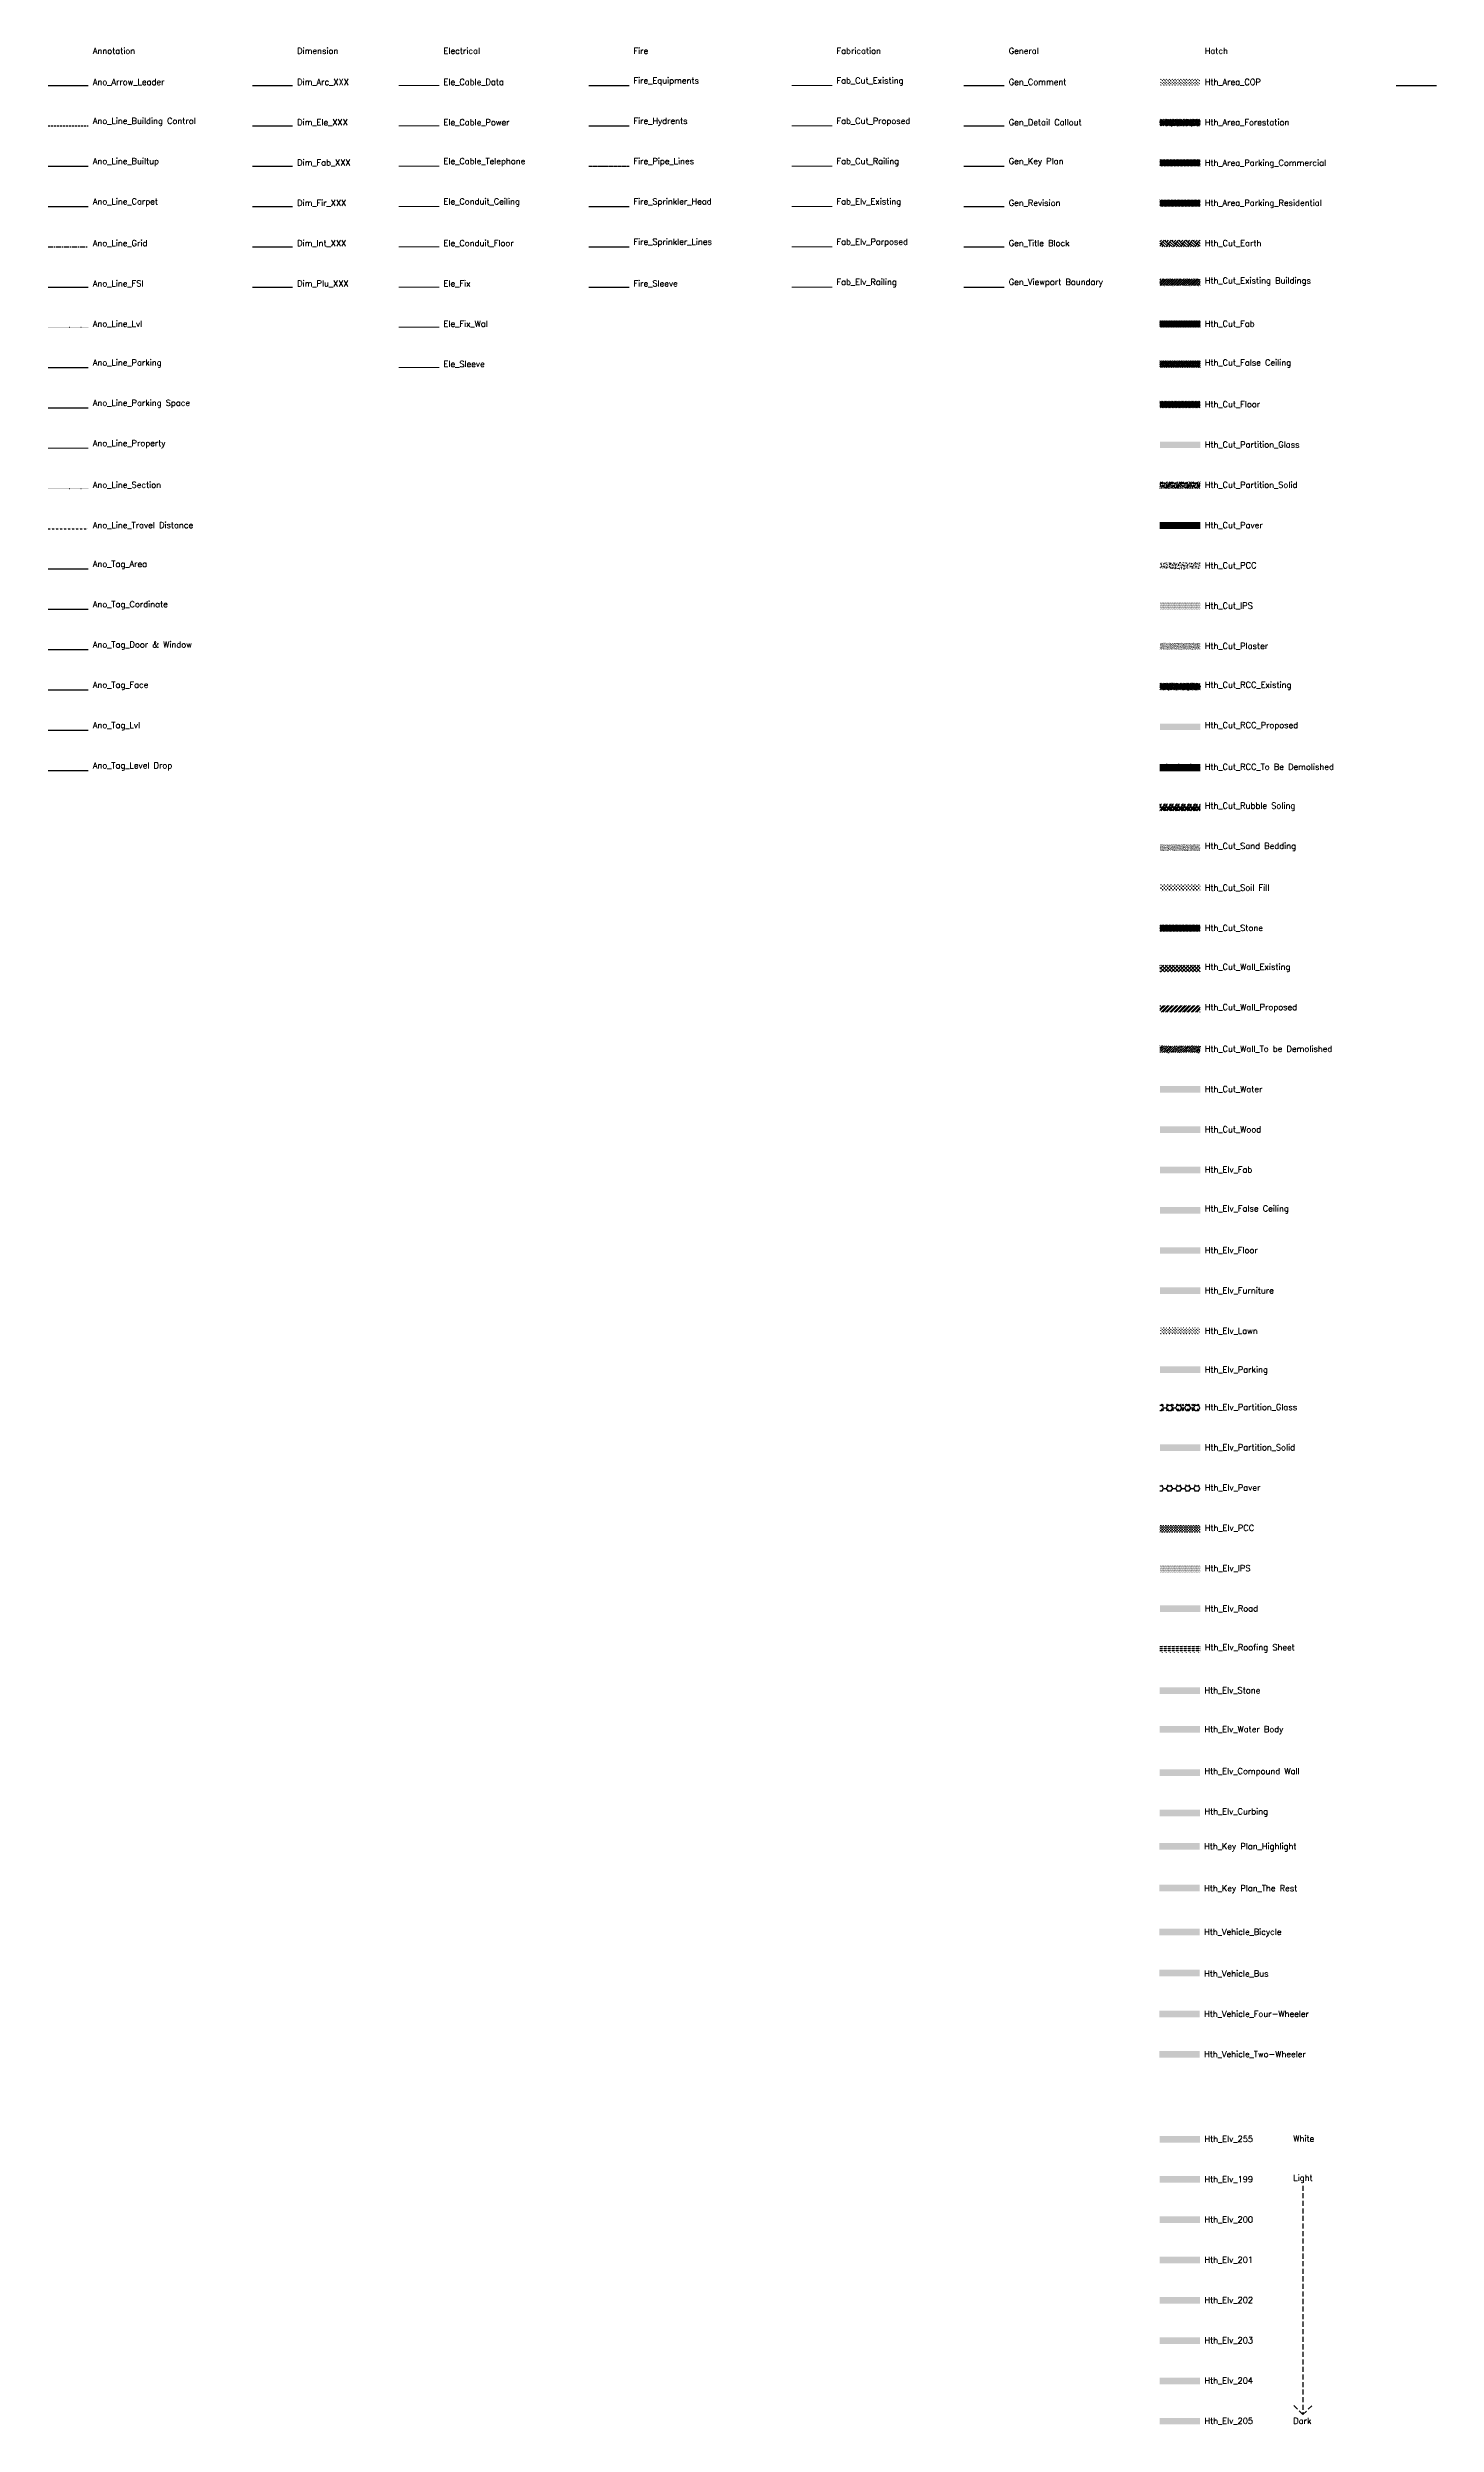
# Model space of a CAD drawing. Header units: inches. Extents: x -12 to 68737, y -20912 to 38138.
# Drawn here: x -12 to 34483, y -20912 to 38095 of the extents above; entities that cross this region are included whole.
import ezdxf

# ---------------------------------------------------------------- set-up
doc = ezdxf.new("R2010")
doc.units = ezdxf.units.IN
doc.header["$MEASUREMENT"] = 0
for name, pattern in [('ACAD_ISO08W100', [36, 24, -3, 6, -3]), ('CENTER', [2, 1.25, -0.25, 0.25, -0.25]), ('DASHDOTX2', [2, 1, -0.5, 0, -0.5]), ('DOT', [0.25, 0, -0.25]), ('HIDDEN', [0.375, 0.25, -0.125]), ('HIDDENX2', [0.75, 0.5, -0.25])]:
    doc.linetypes.add(name, pattern=pattern)
for name, color, linetype in [('Ano_Arrow_Leader', 95, 'Continuous'), ('Ano_Line_Building Control', 6, 'HIDDENX2'), ('Ano_Line_Grid', 4, 'CENTER'), ('Ano_Line_Lvl', 6, 'DOT'), ('Ano_Line_Parking', 8, 'Continuous'), ('Ano_Line_Parking Space', 9, 'Continuous'), ('Ano_Line_Property', 10, 'DASHDOTX2'), ('Ano_Line_Section', 95, 'DOT'), ('Ano_Line_Travel Distance', 30, 'DASHDOTX2'), ('Ano_Tag_Cordinate', 6, 'Continuous'), ('Ano_Tag_Door & Window', 95, 'Continuous'), ('Ano_Tag_Face', 95, 'Continuous'), ('Ano_Tag_Level Drop', 6, 'Continuous'), ('Ano_Tag_Lvl', 95, 'Continuous'), ('Dim_Arc_XXX', 4, 'Continuous'), ('Dim_Ele_XXX', 4, 'Continuous'), ('Dim_Fab_XXX', 4, 'Continuous'), ('Dim_Fir_XXX', 4, 'Continuous'), ('Dim_Int_XXX', 4, 'Continuous'), ('Dim_Plu_XXX', 4, 'Continuous'), ('Fire_Equipments', 10, 'Continuous'), ('Fire_Hydrents', 10, 'Continuous'), ('Fire_Pipe_Lines', 14, 'ACAD_ISO08W100'), ('Fire_Sleeve', 10, 'Continuous'), ('Fire_Sprinkler_Head', 10, 'Continuous'), ('Fire_Sprinkler_Lines', 160, 'Continuous'), ('Gen_Comment', 170, 'Continuous'), ('Gen_Detail Callout', 95, 'Continuous'), ('Gen_Key Plan', 204, 'Continuous'), ('Gen_Revison', 170, 'Continuous'), ('Gen_Title Block', 7, 'Continuous'), ('Hth_Area_COP', 64, 'Continuous'), ('Hth_Area_Forestation', 96, 'Continuous'), ('Hth_Area_Parking_Commercial', 26, 'Continuous'), ('Hth_Area_Parking_Residential', 46, 'Continuous'), ('Hth_Cut_Earth', 203, 'Continuous'), ('Hth_Cut_Existing Buildings', 8, 'Continuous'), ('Hth_Cut_Fab', 204, 'Continuous'), ('Hth_Cut_False Celling', 203, 'Continuous'), ('Hth_Cut_Floor', 203, 'Continuous'), ('Hth_Cut_IPS', 205, 'Continuous'), ('Hth_Cut_Partion_Glass', 202, 'Continuous'), ('Hth_Cut_Partion_Solid', 202, 'Continuous'), ('Hth_Cut_Paver', 203, 'Continuous'), ('Hth_Cut_PCC', 203, 'Continuous'), ('Hth_Cut_Plaster', 203, 'Continuous'), ('Hth_Cut_RCC_Existing', 17, 'Continuous'), ('Hth_Cut_RCC_Proposed', 205, 'Continuous'), ('Hth_Cut_RCC_To Be Demolished', 33, 'Continuous'), ('Hth_Cut_Rubble Soling', 203, 'Continuous'), ('Hth_Cut_Sand Bedding', 203, 'Continuous'), ('Hth_Cut_Soil Fill', 203, 'Continuous'), ('Hth_Cut_Stone', 203, 'Continuous'), ('Hth_Cut_Wall_Existing', 96, 'Continuous'), ('Hth_Cut_Wall_Proposed', 204, 'Continuous'), ('Hth_Cut_Wall_To be Demolished', 216, 'Continuous'), ('Hth_Cut_Water', 151, 'Continuous'), ('Hth_Cut_Wood', 203, 'Continuous'), ('Hth_Elv_199', 199, 'Continuous'), ('Hth_Elv_200', 200, 'Continuous'), ('Hth_Elv_201', 201, 'Continuous'), ('Hth_Elv_202', 202, 'Continuous'), ('Hth_Elv_203', 203, 'Continuous'), ('Hth_Elv_204', 204, 'Continuous'), ('Hth_Elv_205', 205, 'Continuous'), ('Hth_Elv_255', 255, 'Continuous'), ('Hth_Elv_Compound Wall', 201, 'Continuous'), ('Hth_Elv_Curbing', 200, 'Continuous'), ('Hth_Elv_Fab', 201, 'Continuous'), ('Hth_Elv_False_Celling', 201, 'Continuous'), ('Hth_Elv_Floor', 203, 'Continuous'), ('Hth_Elv_Furniture', 201, 'Continuous'), ('Hth_Elv_IPS', 201, 'Continuous'), ('Hth_Elv_Lawn', 64, 'Continuous'), ('Hth_Elv_Parking', 53, 'Continuous'), ('Hth_Elv_Partion_Glass', 201, 'Continuous'), ('Hth_Elv_Partion_Solid', 201, 'Continuous'), ('Hth_Elv_Paver', 201, 'Continuous'), ('Hth_Elv_PCC', 201, 'Continuous'), ('Hth_Elv_Road', 199, 'Continuous'), ('Hth_Elv_Roofing Sheet', 202, 'Continuous'), ('Hth_Elv_Stone', 201, 'Continuous'), ('Hth_Elv_Water_Body', 151, 'Continuous'), ('Hth_Key Plan_Highlight', 10, 'Continuous'), ('Hth_Key Plan_The Rest', 202, 'Continuous'), ('Hth_Vehicle_Bicycle', 21, 'Continuous'), ('Hth_Vehicle_Bus', 241, 'Continuous'), ('Hth_Vehicle_Four-Wheeler', 171, 'Continuous'), ('Hth_Vehicle_Two-Wheeler', 45, 'Continuous'), ('Int_Furniture', 203, 'Continuous')]:
    doc.layers.add(name, color=color, linetype=linetype)
for name, color, linetype, plot in [('Ano_Line_Builtup', 95, 'Continuous', False), ('Ano_Line_Carpet', 6, 'Continuous', False), ('Ano_Line_FSI', 4, 'Continuous', False), ('Ano_Tag_Area', 95, 'Continuous', False), ('Gen_Viewport Boundary', 3, 'Continuous', False)]:
    doc.layers.add(name, color=color, linetype=linetype, plot=plot)
for name, color, linetype, lineweight in [('Ele_Cable_Data', 205, 'Continuous', 9), ('Ele_Cable_Power', 205, 'Continuous', 18), ('Ele_Cable_Telephone', 205, 'Continuous', 9), ('Ele_Conduit_Ceilling', 205, 'Continuous', 20), ('Ele_Conduit_Floor', 205, 'Continuous', 20), ('Ele_Fix', 205, 'Continuous', 18), ('Ele_Fix_Wall', 205, 'Continuous', 20), ('Ele_Sleeve', 205, 'Continuous', 20), ('Fab_Cut_Existing', 8, 'Continuous', 18), ('Fab_Cut_Proposed', 6, 'Continuous', 18), ('Fab_Cut_Railing', 6, 'Continuous', 18), ('Fab_Elv_Existing', 205, 'Continuous', 18), ('Fab_Elv_Proposed', 4, 'Continuous', 18), ('Fab_Elv_Railing', 4, 'Continuous', 18)]:
    doc.layers.add(name, color=color, linetype=linetype, lineweight=lineweight)
doc.styles.add('Simplex', font='simplex.shx')
pattern_1 = [(45, (-1881.67, 0), (-17.67767, 17.67767), [])]

msp = doc.modelspace()

# ---------------------------------------------------------------- hatches: boundary and pattern name
at = {"layer": 'Hth_Area_COP'}
h = msp.add_hatch(dxfattribs=at)
h.set_pattern_fill('GRASS', color=256, scale=50)
h.set_pattern_definition([(90, (-1881.67, 0), (-35.35534, 35.35534), [9.375, -61.33568]), (45, (-1881.67, 0), (-35.35534, 35.35534), [9.375, -40.625]), (135, (-1881.67, 0), (-35.35534, -35.35534), [9.375, -40.625])])
h.paths.add_polyline_path([(28616, 37150), (27616, 37150), (27616, 37314), (28616, 37314)])
at = {"layer": 'Hth_Area_Forestation'}
h = msp.add_hatch(dxfattribs=at)
h.set_pattern_fill('ANSI36', color=256, scale=200)
h.set_pattern_definition([(45, (-1881.67, 0), (13.258252, 48.613591), [62.5, -12.5, 0, -12.5])])
h.paths.add_polyline_path([(28616, 36150), (27616, 36150), (27616, 36314), (28616, 36314)])
at = {"layer": 'Hth_Area_Parking_Commercial'}
h = msp.add_hatch(dxfattribs=at)
h.set_pattern_fill('ANSI31', color=256, scale=200)
h.set_pattern_definition(pattern_1)
h.paths.add_polyline_path([(28616, 35150), (27616, 35150), (27616, 35314), (28616, 35314)])
at = {"layer": 'Hth_Area_Parking_Residential'}
h = msp.add_hatch(dxfattribs=at)
h.set_pattern_fill('ANSI31', color=256, scale=200)
h.set_pattern_definition(pattern_1)
h.paths.add_polyline_path([(28616, 34150), (27616, 34150), (27616, 34314), (28616, 34314)])
at = {"layer": 'Hth_Cut_Earth'}
h = msp.add_hatch(dxfattribs=at)
h.set_pattern_fill('EARTH', color=256, scale=500, angle=45)
h.set_pattern_definition([(45, (-1881.67, 0), (1e-14, 176.7767), [125, -125]), (45, (-1914.82, 33.15), (1e-14, 176.7767), [125, -125]), (45, (-1947.96, 66.29), (1e-14, 176.7767), [125, -125]), (135, (-1947.96, 88.39), (-176.7767, 1e-14), [125, -125]), (135, (-1914.82, 121.53), (-176.7767, 1e-14), [125, -125]), (135, (-1881.67, 154.68), (-176.7767, 1e-14), [125, -125])])
h.paths.add_polyline_path([(28616, 33150), (27616, 33150), (27616, 33314), (28616, 33314)])
at = {"layer": 'Hth_Cut_Existing Buildings'}
h = msp.add_hatch(dxfattribs=at)
h.set_pattern_fill('ANSI33', color=256, scale=200)
h.set_pattern_definition([(45, (-1881.67, 0), (-35.35534, 35.35534), []), (45, (-1846.315, 0), (-35.35534, 35.35534), [25, -12.5])])
h.paths.add_polyline_path([(28616, 32185), (27616, 32185), (27616, 32350), (28616, 32350)])
at = {"layer": 'Hth_Cut_Fab'}
h = msp.add_hatch(dxfattribs=at)
h.set_pattern_fill('ANSI31', color=256, scale=100)
h.set_pattern_definition([(45, (-1881.67, -1000), (-8.8388348, 8.8388348), [])])
h.paths.add_polyline_path([(28616, 31150), (27616, 31150), (27616, 31314), (28616, 31314)])
at = {"layer": 'Hth_Cut_False Celling'}
h = msp.add_hatch(dxfattribs=at)
h.set_pattern_fill('ANSI37', color=256, scale=250)
h.set_pattern_definition([(45, (-1881.67, -1000), (-22.097087, 22.097087), []), (135, (-1881.67, -1000), (-22.097087, -22.097087), [])])
h.paths.add_polyline_path([(28616, 30150), (27616, 30150), (27616, 30314), (28616, 30314)])
at = {"layer": 'Hth_Cut_Floor'}
h = msp.add_hatch(dxfattribs=at)
h.set_pattern_fill('ANSI31', color=256, scale=200)
h.set_pattern_definition([(45, (-1881.67, -1000), (-17.67767, 17.67767), [])])
h.paths.add_polyline_path([(28616, 29150), (27616, 29150), (27616, 29314), (28616, 29314)])
at = {"layer": 'Hth_Cut_IPS'}
h = msp.add_hatch(dxfattribs=at)
h.set_pattern_fill('DOTS', color=256, scale=250)
h.set_pattern_definition([(0, (5276.928, 0), (7.8125, 15.625), [0, -15.625])])
h.paths.add_polyline_path([(28616, 24150), (27616, 24150), (27616, 24314), (28616, 24314)])
at = {"layer": 'Hth_Cut_Partion_Glass'}
h = msp.add_hatch(color=256, dxfattribs=at)
h.dxf.hatch_style = 1
h.paths.add_polyline_path([(28616, 28150), (27616, 28150), (27616, 28314), (28616, 28314)])
at = {"layer": 'Hth_Cut_Partion_Solid'}
h = msp.add_hatch(dxfattribs=at)
h.set_pattern_fill('GOST_WOOD', color=256, scale=15, angle=45)
h.set_pattern_definition([(135, (-1881.67, -1000), (63.63961, 63.63961), [150, -30]), (135, (-1839.24, -1000), (63.63961, 63.63961), [90, -22.5, 45, -22.5]), (135, (-1786.21, -1010.61), (63.63961, 63.63961), [150, -30])])
h.paths.add_polyline_path([(28616, 27150), (27616, 27150), (27616, 27314), (28616, 27314)])
at = {"layer": 'Hth_Cut_Paver'}
h = msp.add_hatch(dxfattribs=at)
h.set_pattern_fill('ANSI31', color=256, scale=200, angle=45)
h.set_pattern_definition([(90, (5276.928, 0), (-25, 5e-15), [])])
h.paths.add_polyline_path([(28616, 26150), (27616, 26150), (27616, 26314), (28616, 26314)])
at = {"layer": 'Hth_Cut_PCC'}
h = msp.add_hatch(dxfattribs=at)
h.set_pattern_fill('AR-CONC', color=256, scale=10)
h.set_pattern_definition([(50, (-1881.67, -1000), (71.72602, -6.27521), [7.5, -82.5]), (355, (-1881.67, -1000), (-13.87513, 75.21921), [6, -66]), (100.45144, (-1875.69, -1000.52), (57.85088, 68.944), [6.37402, -70.11421]), (46.1842, (-1881.67, -980), (106.72413, -16.55193), [11.25, -123.75]), (96.63564, (-1872.78, -981.38), (93.4662, 97.41186), [9.56103, -105.17138]), (351.18416, (-1881.67, -980), (93.4662, 97.41186), [9, -99]), (21, (-1871.67, -985), (59.690705, -40.26189), [7.5, -82.5]), (326, (-1871.67, -985), (24.33153, 72.515), [6, -66]), (71.45144, (-1866.696, -988.355), (84.02224, 32.25312), [6.37402, -70.11421]), (37.5, (-1881.67, -1000), (1.215986, 33.289385), [0, -65.2, 0, -67, 0, -66.25]), (7.5, (-1881.67, -1000), (26.306954, 39.44117), [0, -38.2, 0, -63.7, 0, -25.25]), (327.5, (-1903.97, -1000), (53.382244, -2.255487), [0, -25, 0, -78, 0, -103.5]), (317.5, (-1913.97, -1000), (58.318617, 10.0105), [0, -32.5, 0, -51.8, 0, -73.5])])
h.paths.add_polyline_path([(28616, 25150), (27616, 25150), (27616, 25314), (28616, 25314)])
at = {"layer": 'Hth_Cut_Plaster'}
h = msp.add_hatch(dxfattribs=at)
h.set_pattern_fill('AR-SAND', color=256, scale=15)
h.set_pattern_definition([(37.5, (-1881.67, -2000), (-0.9449, 28.902357), [0, -22.8, 0, -25.5, 0, -24.375]), (7.5, (-1881.67, -2000), (26.54665, 42.33219), [0, -12.3, 0, -20.55, 0, -7.875]), (327.5, (-1900.12, -2000), (46.712128, 0.084886), [0, -7.5, 0, -27, 0, -35.25]), (317.5, (-1900.12, -2000), (45.0919, 13.165133), [0, -3.75, 0, -17.7, 0, -20.25])])
h.paths.add_polyline_path([(28616, 23150), (27616, 23150), (27616, 23314), (28616, 23314)])
at = {"layer": 'Hth_Cut_RCC_Existing'}
h = msp.add_hatch(dxfattribs=at)
h.set_pattern_fill('ANSI36', color=256, scale=200)
h.set_pattern_definition([(45, (5276.928, -1000), (13.258252, 48.613591), [62.5, -12.5, 0, -12.5])])
h.paths.add_polyline_path([(28616, 22150), (27616, 22150), (27616, 22314), (28616, 22314)])
at = {"layer": 'Hth_Cut_RCC_Proposed'}
h = msp.add_hatch(color=256, dxfattribs=at)
h.dxf.hatch_style = 1
h.paths.add_polyline_path([(28616, 21150), (27616, 21150), (27616, 21314), (28616, 21314)])
at = {"layer": 'Hth_Cut_RCC_To Be Demolished'}
h = msp.add_hatch(dxfattribs=at)
h.set_pattern_fill('DOLMIT', color=256, scale=100)
h.set_pattern_definition([(0, (5276.928, -1000), (0, 25), []), (45, (5276.93, -1000), (-50, 50), [35.35534, -70.71068])])
h.paths.add_polyline_path([(28616, 20150), (27616, 20150), (27616, 20314), (28616, 20314)])
at = {"layer": 'Hth_Cut_Rubble Soling'}
h = msp.add_hatch(dxfattribs=at)
h.set_pattern_fill('GRAVEL', color=256, scale=150)
h.set_pattern_definition([(228.012788, (5384.928, -2850), (-1200, -1350), [20.1804, -1997.8632]), (184.96974, (5371.428, -2865), (1800, 150), [34.6302, -3428.3887]), (132.510447, (5336.928, -2868), (1500, -1650), [24.4182, -2417.4049]), (267.27369, (5278.428, -2905.5), (150, 3000), [31.5357, -3122.0337]), (292.833654, (5276.928, -2937), (-750, 1800), [30.92325, -3061.406]), (357.27369, (5288.928, -2965.5), (-3000, 150), [31.5357, -3122.0337]), (37.69424, (5320.428, -2967), (-1950, -1500), [41.70435, -4128.7273]), (72.255328, (5353.428, -2941.5), (1050, 3300), [39.3732, -3897.9482]), (121.429566, (5365.428, -2904), (-1200, 1950), [31.6425, -3132.61097]), (175.23636, (5348.928, -2877), (1650, -150), [36.1248, -1770.1144]), (222.397438, (5312.928, -2874), (-1800, -1650), [46.7172, -4625.00625]), (138.814075, (5426.928, -2907), (-1050, 900), [15.94515, -1578.5767]), (171.469234, (5414.928, -2896.5), (1950, -300), [30.33555, -3003.2267]), (225, (5384.93, -2892), (-2e-14, -150), [21.21315, -190.9189]), (203.19859, (5374.428, -2874), (750, 300), [11.4237, -1130.94227]), (291.80141, (5363.928, -2878.5), (-150, 450), [16.15545, -791.6193]), (30.96376, (5369.928, -2893.5), (450, 300), [26.23935, -848.40343]), (161.56505, (5392.43, -2880), (300, -150), [18.97365, -455.368]), (16.38954, (5276.928, -2878.5), (1500, 450), [26.58, -2631.4268]), (70.346176, (5302.428, -2871), (-600, -1650), [22.29915, -2207.61116]), (293.19859, (5392.428, -2850), (-300, 750), [22.84725, -1119.5187]), (343.61046, (5401.428, -2871), (-1500, 450), [26.58, -2631.4268]), (339.443955, (5276.928, -2971.5), (-750, 300), [25.632, -1255.96856]), (294.77514, (5300.928, -2980.5), (-750, 1650), [21.4767, -2126.19646]), (66.80141, (5393.928, -3000), (300, 750), [22.84725, -1119.5187]), (17.354025, (5402.928, -2979), (-1950, -600), [25.14465, -2489.31354]), (69.443955, (5320.428, -3000), (-300, -750), [12.816, -1268.78456]), (101.30993, (5384.928, -3000), (-150, 600), [7.6485, -757.2044]), (165.96376, (5383.43, -2992.5), (450, -150), [30.92325, -587.5426]), (186.009006, (5353.428, -2985), (1500, 150), [28.6575, -2837.0885]), (303.69007, (5369.93, -2907), (-150, 300), [21.6333, -519.1994]), (353.157227, (5381.928, -2925), (2550, -300), [37.7691, -3739.1344]), (60.945396, (5419.428, -2929.5), (-600, -1050), [15.4434, -1528.9011]), (90, (5426.93, -2916), (-150, 150), [9, -141]), (120.256437, (5350.428, -2980.5), (600, -1050), [20.8386, -2063.028]), (48.012788, (5339.928, -2962.5), (1200, 1350), [40.3608, -1977.6828]), (0, (5366.93, -2932.5), (150, 150), [39, -111]), (325.304846, (5405.928, -2932.5), (1500, -1050), [23.7171, -2347.99115]), (254.054604, (5425.428, -2946), (-150, -600), [21.8403, -1070.1762]), (207.645975, (5419.428, -2967), (-2850, -1500), [35.55975, -3520.4211]), (175.426079, (5387.928, -2983.5), (-1950, 150), [37.61985, -3724.361])])
h.paths.add_polyline_path([(28616, 19150), (27616, 19150), (27616, 19314), (28616, 19314)])
at = {"layer": 'Hth_Cut_Sand Bedding'}
h = msp.add_hatch(dxfattribs=at)
h.set_pattern_fill('AR-SAND', color=256, scale=15)
h.set_pattern_definition([(37.5, (-1881.67, -5000), (-0.9449, 28.902357), [0, -22.8, 0, -25.5, 0, -24.375]), (7.5, (-1881.67, -5000), (26.54665, 42.33219), [0, -12.3, 0, -20.55, 0, -7.875]), (327.5, (-1900.12, -5000), (46.712128, 0.084886), [0, -7.5, 0, -27, 0, -35.25]), (317.5, (-1900.12, -5000), (45.0919, 13.165133), [0, -3.75, 0, -17.7, 0, -20.25])])
h.paths.add_polyline_path([(28616, 18150), (27616, 18150), (27616, 18314), (28616, 18314)])
at = {"layer": 'Hth_Cut_Soil Fill'}
h = msp.add_hatch(dxfattribs=at)
h.set_pattern_fill('CROSS', color=256, scale=170)
h.set_pattern_definition([(0, (5276.93, -3000), (42.5, 42.5), [21.25, -63.75]), (90, (5287.553, -3010.625), (-42.5, 42.5), [21.25, -63.75])])
h.paths.add_polyline_path([(28616, 17150), (27616, 17150), (27616, 17314), (28616, 17314)])
at = {"layer": 'Hth_Cut_Stone'}
h = msp.add_hatch(dxfattribs=at)
h.set_pattern_fill('ANSI31', color=256, scale=200)
h.set_pattern_definition([(45, (-1881.67, -6000), (-17.67767, 17.67767), [])])
h.paths.add_polyline_path([(28616, 16150), (27616, 16150), (27616, 16314), (28616, 16314)])
at = {"layer": 'Hth_Cut_Wall_Existing'}
h = msp.add_hatch(dxfattribs=at)
h.set_pattern_fill('ANSI37', color=256, scale=500)
h.set_pattern_definition([(45, (-1881.67, -5000), (-44.19417, 44.19417), []), (135, (-1881.67, -5000), (-44.19417, -44.19417), [])])
h.paths.add_polyline_path([(28616, 15150), (27616, 15150), (27616, 15314), (28616, 15314)])
at = {"layer": 'Hth_Cut_Wall_Proposed'}
h = msp.add_hatch(dxfattribs=at)
h.set_pattern_fill('ANSI32', color=256, scale=200)
h.set_pattern_definition([(45, (-1881.67, -7000), (-53.03301, 53.03301), []), (45, (-1846.315, -7000), (-53.03301, 53.03301), [])])
h.paths.add_polyline_path([(28616, 14150), (27616, 14150), (27616, 14314), (28616, 14314)])
at = {"layer": 'Hth_Cut_Wall_To be Demolished'}
h = msp.add_hatch(dxfattribs=at)
h.set_pattern_fill('ANSI36', color=256, scale=300)
h.set_pattern_definition([(45, (-1881.67, -5000), (19.88738, 72.920387), [93.75, -18.75, 0, -18.75])])
h.paths.add_polyline_path([(28616, 13150), (27616, 13150), (27616, 13314), (28616, 13314)])
at = {"layer": 'Hth_Cut_Water'}
h = msp.add_hatch(dxfattribs=at)
h.set_pattern_fill('DOTS', color=256, scale=100)
h.set_pattern_definition([(0, (-1881.67, -8000), (3.125, 6.25), [0, -6.25])])
h.paths.add_polyline_path([(28616, 12150), (27616, 12150), (27616, 12314), (28616, 12314)])
at = {"layer": 'Hth_Cut_Wood'}
h = msp.add_hatch(color=256, dxfattribs=at)
h.dxf.hatch_style = 1
h.paths.add_polyline_path([(28616, 11150), (27616, 11150), (27616, 11314), (28616, 11314)])
at = {"layer": 'Hth_Elv_199'}
h = msp.add_hatch(color=256, dxfattribs=at)
h.dxf.hatch_style = 1
h.paths.add_polyline_path([(28607, -14912), (27607, -14912), (27607, -14747), (28607, -14747)])
at = {"layer": 'Hth_Elv_200'}
h = msp.add_hatch(color=256, dxfattribs=at)
h.dxf.hatch_style = 1
h.paths.add_polyline_path([(28607, -15912), (27607, -15912), (27607, -15747), (28607, -15747)])
at = {"layer": 'Hth_Elv_201'}
h = msp.add_hatch(color=256, dxfattribs=at)
h.dxf.hatch_style = 1
h.paths.add_polyline_path([(28607, -16912), (27607, -16912), (27607, -16747), (28607, -16747)])
at = {"layer": 'Hth_Elv_202'}
h = msp.add_hatch(color=256, dxfattribs=at)
h.dxf.hatch_style = 1
h.paths.add_polyline_path([(28607, -17912), (27607, -17912), (27607, -17747), (28607, -17747)])
at = {"layer": 'Hth_Elv_203'}
h = msp.add_hatch(color=256, dxfattribs=at)
h.dxf.hatch_style = 1
h.paths.add_polyline_path([(28607, -18912), (27607, -18912), (27607, -18747), (28607, -18747)])
at = {"layer": 'Hth_Elv_204'}
h = msp.add_hatch(color=256, dxfattribs=at)
h.dxf.hatch_style = 1
h.paths.add_polyline_path([(28607, -19912), (27607, -19912), (27607, -19747), (28607, -19747)])
at = {"layer": 'Hth_Elv_205'}
h = msp.add_hatch(color=256, dxfattribs=at)
h.dxf.hatch_style = 1
h.paths.add_polyline_path([(28607, -20912), (27607, -20912), (27607, -20747), (28607, -20747)])
at = {"layer": 'Hth_Elv_255'}
h = msp.add_hatch(color=256, dxfattribs=at)
h.dxf.hatch_style = 1
h.paths.add_polyline_path([(28607, -13912), (27607, -13912), (27607, -13747), (28607, -13747)])
at = {"layer": 'Hth_Elv_Compound Wall'}
h = msp.add_hatch(color=256, dxfattribs=at)
h.dxf.hatch_style = 1
h.paths.add_polyline_path([(28607, -4817), (27607, -4817), (27607, -4652), (28607, -4652)])
at = {"layer": 'Hth_Elv_Curbing'}
h = msp.add_hatch(color=256, dxfattribs=at)
h.dxf.hatch_style = 1
h.paths.add_polyline_path([(28607, -5817), (27607, -5817), (27607, -5652), (28607, -5652)])
at = {"layer": 'Hth_Elv_Fab'}
h = msp.add_hatch(color=256, dxfattribs=at)
h.dxf.hatch_style = 1
h.paths.add_polyline_path([(28616, 10150), (27616, 10150), (27616, 10314), (28616, 10314)])
at = {"layer": 'Hth_Elv_False_Celling'}
h = msp.add_hatch(color=256, dxfattribs=at)
h.dxf.hatch_style = 1
h.paths.add_polyline_path([(28616, 9150), (27616, 9150), (27616, 9314), (28616, 9314)])
at = {"layer": 'Hth_Elv_Floor'}
h = msp.add_hatch(color=256, dxfattribs=at)
h.dxf.hatch_style = 1
h.paths.add_polyline_path([(28616, 8150), (27616, 8150), (27616, 8314), (28616, 8314)])
at = {"layer": 'Hth_Elv_Furniture'}
h = msp.add_hatch(color=256, dxfattribs=at)
h.dxf.hatch_style = 1
h.paths.add_polyline_path([(28616, 7150), (27616, 7150), (27616, 7314), (28616, 7314)])
at = {"layer": 'Hth_Elv_IPS'}
h = msp.add_hatch(dxfattribs=at)
h.set_pattern_fill('DOTS', color=256, scale=250)
h.set_pattern_definition([(0, (5276.928, -1000), (7.8125, 15.625), [0, -15.625])])
h.paths.add_polyline_path([(28616, 249), (27616, 249), (27616, 414), (28616, 414)])
at = {"layer": 'Hth_Elv_Lawn'}
h = msp.add_hatch(dxfattribs=at)
h.set_pattern_fill('GRASS', color=256, scale=50)
h.set_pattern_definition([(90, (-1881.67, -9000), (-35.35534, 35.35534), [9.375, -61.33568]), (45, (-1881.67, -9000), (-35.35534, 35.35534), [9.375, -40.625]), (135, (-1881.67, -9000), (-35.35534, -35.35534), [9.375, -40.625])])
h.paths.add_polyline_path([(28616, 6150), (27616, 6150), (27616, 6314), (28616, 6314)])
at = {"layer": 'Hth_Elv_Parking'}
h = msp.add_hatch(color=256, dxfattribs=at)
h.dxf.hatch_style = 1
h.paths.add_polyline_path([(28616, 5188), (27616, 5188), (27616, 5352), (28616, 5352)])
at = {"layer": 'Hth_Elv_Partion_Glass'}
h = msp.add_hatch(dxfattribs=at)
h.set_pattern_fill('GOST_GLASS', color=256, scale=15)
h.set_pattern_definition([(45, (-1881.67, -10894.21), (127.27922, -1e-14), [75, -105]), (45, (-1849.85, -10894.21), (127.27922, -1e-14), [30, -150]), (45, (-1881.67, -10862.39), (127.27922, -1e-14), [30, -150])])
h.paths.add_polyline_path([(28616, 4256), (27616, 4256), (27616, 4420), (28616, 4420)])
at = {"layer": 'Hth_Elv_Partion_Solid'}
h = msp.add_hatch(color=256, dxfattribs=at)
h.dxf.hatch_style = 1
h.paths.add_polyline_path([(28616, 3256), (27616, 3256), (27616, 3420), (28616, 3420)])
at = {"layer": 'Hth_Elv_Paver'}
h = msp.add_hatch(dxfattribs=at)
h.set_pattern_fill('HONEY', color=256, scale=600)
h.set_pattern_definition([(0, (-1881.67, -6000), (112.5, 64.9519), [75, -150]), (120, (-1881.67, -6000), (-112.5, 64.9519), [75, -150]), (60, (-1881.67, -6000), (2e-14, 129.90381), [-150, 75])])
h.paths.add_polyline_path([(28616, 4249), (27616, 4249), (27616, 4414), (28616, 4414)])
h = msp.add_hatch(dxfattribs=at)
h.set_pattern_fill('HONEY', color=256, scale=600)
h.set_pattern_definition([(0, (-1881.67, -8000), (112.5, 64.9519), [75, -150]), (120, (-1881.67, -8000), (-112.5, 64.9519), [75, -150]), (60, (-1881.67, -8000), (2e-14, 129.90381), [-150, 75])])
h.paths.add_polyline_path([(28616, 2249), (27616, 2249), (27616, 2414), (28616, 2414)])
at = {"layer": 'Hth_Elv_PCC'}
h = msp.add_hatch(dxfattribs=at)
h.set_pattern_fill('DASH', color=256, scale=250)
h.set_pattern_definition([(0, (5276.928, 0), (31.25, 31.25), [31.25, -31.25])])
h.paths.add_polyline_path([(28616, 1249), (27616, 1249), (27616, 1414), (28616, 1414)])
at = {"layer": 'Hth_Elv_Road'}
h = msp.add_hatch(color=256, dxfattribs=at)
h.dxf.hatch_style = 1
h.paths.add_polyline_path([(28616, -744), (27616, -744), (27616, -580), (28616, -580)])
at = {"layer": 'Hth_Elv_Roofing Sheet'}
h = msp.add_hatch(dxfattribs=at)
h.set_pattern_fill('FLEX', color=256, scale=200)
h.set_pattern_definition([(0, (-1881.67, -11000), (0, 50), [50, -50]), (45, (-1831.67, -11000), (3e-15, 50), [12.5, -45.71068, 12.5, -70.71068])])
h.paths.add_polyline_path([(28616, -1744), (27616, -1744), (27616, -1580), (28616, -1580)])
at = {"layer": 'Hth_Elv_Stone'}
h = msp.add_hatch(color=256, dxfattribs=at)
h.dxf.hatch_style = 1
h.paths.add_polyline_path([(28607, -2776), (27607, -2776), (27607, -2611), (28607, -2611)])
at = {"layer": 'Hth_Elv_Water_Body'}
h = msp.add_hatch(color=256, dxfattribs=at)
h.dxf.hatch_style = 1
h.paths.add_polyline_path([(28607, -3739), (27607, -3739), (27607, -3575), (28607, -3575)])
at = {"layer": 'Hth_Key Plan_Highlight'}
h = msp.add_hatch(color=256, dxfattribs=at)
h.dxf.hatch_style = 1
h.paths.add_polyline_path([(28599, -6640), (27599, -6640), (27599, -6476), (28599, -6476)])
at = {"layer": 'Hth_Key Plan_The Rest'}
h = msp.add_hatch(color=256, dxfattribs=at)
h.dxf.hatch_style = 1
h.paths.add_polyline_path([(28599, -7678), (27599, -7678), (27599, -7514), (28599, -7514)])
at = {"layer": 'Hth_Vehicle_Bicycle'}
h = msp.add_hatch(color=256, dxfattribs=at)
h.dxf.hatch_style = 1
h.paths.add_polyline_path([(28599, -8766), (27599, -8766), (27599, -8602), (28599, -8602)])
at = {"layer": 'Hth_Vehicle_Bus'}
h = msp.add_hatch(color=256, dxfattribs=at)
h.dxf.hatch_style = 1
h.paths.add_polyline_path([(28599, -9787), (27599, -9787), (27599, -9622), (28599, -9622)])
at = {"layer": 'Hth_Vehicle_Four-Wheeler'}
h = msp.add_hatch(color=256, dxfattribs=at)
h.dxf.hatch_style = 1
h.paths.add_polyline_path([(28599, -10807), (27599, -10807), (27599, -10643), (28599, -10643)])
at = {"layer": 'Hth_Vehicle_Two-Wheeler'}
h = msp.add_hatch(color=256, dxfattribs=at)
h.dxf.hatch_style = 1
h.paths.add_polyline_path([(28599, -11807), (27599, -11807), (27599, -11643), (28599, -11643)])

# ---------------------------------------------------------------- linework, layer by layer
at = {"linetype": 'HIDDEN', "ltscale": 500}
for points in [[(31167, -14984), (31167, -20667)], [(30943, -20442), (31167, -20667), (31391, -20442)]]:
    msp.add_lwpolyline(points, dxfattribs=at)
at = {"layer": 'Ano_Arrow_Leader'}
msp.add_lwpolyline([(0, 37150), (1000, 37150)], dxfattribs=at)
at = {"layer": 'Ano_Line_Building Control', "ltscale": 100}
msp.add_lwpolyline([(0, 36150), (1000, 36150)], dxfattribs=at)
at = {"layer": 'Ano_Line_Builtup'}
msp.add_lwpolyline([(0, 35150), (1000, 35150)], dxfattribs=at)
at = {"layer": 'Ano_Line_Carpet'}
msp.add_lwpolyline([(0, 34150), (1000, 34150)], dxfattribs=at)
at = {"layer": 'Ano_Line_FSI', "ltscale": 100}
msp.add_lwpolyline([(0, 32150), (1000, 32150)], dxfattribs=at)
at = {"layer": 'Ano_Line_Grid', "ltscale": 100}
msp.add_lwpolyline([(0, 33150), (1000, 33150)], dxfattribs=at)
at = {"layer": 'Ano_Line_Lvl', "ltscale": 50}
msp.add_lwpolyline([(0, 31150), (1000, 31150)], dxfattribs=at)
at = {"layer": 'Ano_Line_Parking'}
msp.add_lwpolyline([(0, 30150), (1000, 30150)], dxfattribs=at)
at = {"layer": 'Ano_Line_Parking Space'}
msp.add_lwpolyline([(0, 29150), (1000, 29150)], dxfattribs=at)
at = {"layer": 'Ano_Line_Property', "ltscale": 250, "const_width": 25}
msp.add_lwpolyline([(0, 28150), (1000, 28150)], dxfattribs=at)
at = {"layer": 'Ano_Line_Section', "ltscale": 50}
msp.add_lwpolyline([(0, 27150), (1000, 27150)], dxfattribs=at)
at = {"layer": 'Ano_Line_Travel Distance', "ltscale": 50}
msp.add_lwpolyline([(0, 26150), (1000, 26150)], dxfattribs=at)
at = {"layer": 'Ano_Tag_Area'}
msp.add_lwpolyline([(0, 25150), (1000, 25150)], dxfattribs=at)
at = {"layer": 'Ano_Tag_Cordinate'}
msp.add_lwpolyline([(0, 24150), (1000, 24150)], dxfattribs=at)
at = {"layer": 'Ano_Tag_Door & Window'}
msp.add_lwpolyline([(0, 23150), (1000, 23150)], dxfattribs=at)
at = {"layer": 'Ano_Tag_Face'}
msp.add_lwpolyline([(0, 22150), (1000, 22150)], dxfattribs=at)
at = {"layer": 'Ano_Tag_Level Drop'}
msp.add_lwpolyline([(0, 20150), (1000, 20150)], dxfattribs=at)
at = {"layer": 'Ano_Tag_Lvl'}
msp.add_lwpolyline([(0, 21150), (1000, 21150)], dxfattribs=at)
at = {"layer": 'Dim_Arc_XXX'}
msp.add_lwpolyline([(5075, 37150), (6075, 37150)], dxfattribs=at)
at = {"layer": 'Dim_Ele_XXX'}
msp.add_lwpolyline([(5075, 36150), (6075, 36150)], dxfattribs=at)
at = {"layer": 'Dim_Fab_XXX'}
msp.add_lwpolyline([(5075, 35150), (6075, 35150)], dxfattribs=at)
at = {"layer": 'Dim_Fir_XXX'}
msp.add_lwpolyline([(5075, 34150), (6075, 34150)], dxfattribs=at)
at = {"layer": 'Dim_Int_XXX'}
msp.add_lwpolyline([(5075, 33150), (6075, 33150)], dxfattribs=at)
at = {"layer": 'Dim_Plu_XXX'}
msp.add_lwpolyline([(5075, 32150), (6075, 32150)], dxfattribs=at)
at = {"layer": 'Ele_Cable_Data'}
msp.add_lwpolyline([(8711, 37150), (9711, 37150)], dxfattribs=at)
at = {"layer": 'Ele_Cable_Power'}
msp.add_lwpolyline([(8711, 36150), (9711, 36150)], dxfattribs=at)
at = {"layer": 'Ele_Cable_Telephone'}
msp.add_lwpolyline([(8711, 35150), (9711, 35150)], dxfattribs=at)
at = {"layer": 'Ele_Conduit_Ceilling'}
msp.add_lwpolyline([(8711, 34150), (9711, 34150)], dxfattribs=at)
at = {"layer": 'Ele_Conduit_Floor'}
msp.add_lwpolyline([(8711, 33150), (9711, 33150)], dxfattribs=at)
at = {"layer": 'Ele_Fix'}
msp.add_lwpolyline([(8711, 32150), (9711, 32150)], dxfattribs=at)
at = {"layer": 'Ele_Fix_Wall'}
msp.add_lwpolyline([(8711, 31150), (9711, 31150)], dxfattribs=at)
at = {"layer": 'Ele_Sleeve'}
msp.add_lwpolyline([(8711, 30150), (9711, 30150)], dxfattribs=at)
at = {"layer": 'Fab_Cut_Existing'}
msp.add_lwpolyline([(18471, 37150), (19471, 37150)], dxfattribs=at)
at = {"layer": 'Fab_Cut_Proposed'}
msp.add_lwpolyline([(18471, 36150), (19471, 36150)], dxfattribs=at)
at = {"layer": 'Fab_Cut_Railing'}
msp.add_lwpolyline([(18471, 35150), (19471, 35150)], dxfattribs=at)
at = {"layer": 'Fab_Elv_Existing'}
msp.add_lwpolyline([(18471, 34150), (19471, 34150)], dxfattribs=at)
at = {"layer": 'Fab_Elv_Proposed'}
msp.add_lwpolyline([(18471, 33150), (19471, 33150)], dxfattribs=at)
at = {"layer": 'Fab_Elv_Railing'}
msp.add_lwpolyline([(18471, 32150), (19471, 32150)], dxfattribs=at)
at = {"layer": 'Fire_Equipments', "ltscale": 10}
msp.add_lwpolyline([(13429, 37150), (14429, 37150)], dxfattribs=at)
at = {"layer": 'Fire_Hydrents'}
msp.add_lwpolyline([(13429, 36150), (14429, 36150)], dxfattribs=at)
at = {"layer": 'Fire_Pipe_Lines'}
msp.add_lwpolyline([(13429, 35150), (14429, 35150)], dxfattribs=at)
at = {"layer": 'Fire_Sleeve'}
msp.add_lwpolyline([(13429, 32150), (14429, 32150)], dxfattribs=at)
at = {"layer": 'Fire_Sprinkler_Head'}
msp.add_lwpolyline([(13429, 34150), (14429, 34150)], dxfattribs=at)
at = {"layer": 'Fire_Sprinkler_Lines'}
msp.add_lwpolyline([(13429, 33150), (14429, 33150)], dxfattribs=at)
at = {"layer": 'Gen_Comment'}
msp.add_lwpolyline([(22748, 37150), (23748, 37150)], dxfattribs=at)
at = {"layer": 'Gen_Detail Callout'}
msp.add_lwpolyline([(22748, 36150), (23748, 36150)], dxfattribs=at)
at = {"layer": 'Gen_Key Plan'}
msp.add_lwpolyline([(22748, 35150), (23748, 35150)], dxfattribs=at)
at = {"layer": 'Gen_Revison'}
msp.add_lwpolyline([(22748, 34150), (23748, 34150)], dxfattribs=at)
at = {"layer": 'Gen_Title Block'}
msp.add_lwpolyline([(22748, 33150), (23748, 33150)], dxfattribs=at)
at = {"layer": 'Gen_Viewport Boundary'}
msp.add_lwpolyline([(22748, 32150), (23748, 32150)], dxfattribs=at)
at = {"layer": 'Int_Furniture'}
msp.add_lwpolyline([(33483, 37150), (34483, 37150)], dxfattribs=at)

# ---------------------------------------------------------------- texts
at = {"char_height": 150, "attachment_point": 7, "style": 'Simplex'}
for s, width, insert in [('Annotation', 11120.05, (1111, 37938)), ('Dimension', 11120.05, (6187, 37938)), ('Electrical', 11120.05, (9823, 37938)), ('Fire', 965.79, (14540, 37938)), ('Fabrication', 11120.05, (19582, 37938)), ('General', 11120.05, (23859, 37938)), ('Hatch', 11120.05, (28727, 37938)), ('Ano_Arrow_Leader', 11120.05, (1111, 37150)), ('Dim_Arc_XXX', 11120.05, (6187, 37150)), ('Ele_Cable_Data', 11120.05, (9823, 37150)), ('Fire_Equipments', 11120.05, (14540, 37150)), ('\\pt1050;Fab_Cut_Existing', 11120.05, (19582, 37150)), ('Gen_Comment', 11120.05, (23859, 37150)), ('Hth_Area_COP', 11120.05, (28727, 37150)), ('Ano_Line_Building Control', 11120.05, (1111, 36150)), ('Dim_Ele_XXX', 11120.05, (6187, 36150)), ('Ele_Cable_Power', 11120.05, (9823, 36150)), ('Fire_Hydrents', 11120.05, (14540, 36150)), ('\\pt1050;Fab_Cut_Proposed', 11120.05, (19582, 36150)), ('Gen_Detail Callout', 11120.05, (23859, 36150)), ('Hth_Area_Forestation', 11120.05, (28727, 36150)), ('Ano_Line_Builtup', 11120.05, (1111, 35150)), ('Dim_Fab_XXX', 11120.05, (6187, 35150)), ('Ele_Cable_Telephone', 11120.05, (9823, 35150)), ('Fire_Pipe_Lines', 11120.05, (14540, 35150)), ('Fab_Cut_Railing', 11120.05, (19582, 35150)), ('Gen_Key Plan', 11120.05, (23859, 35150)), ('Hth_Area_Parking_Commercial', 11120.05, (28727, 35110)), ('Ano_Line_Carpet', 11120.05, (1111, 34150)), ('Dim_Fir_XXX', 11120.05, (6187, 34150)), ('Ele_Conduit_Ceiling', 11120.05, (9823, 34150)), ('Fire_Sprinkler_Head', 11120.05, (14540, 34150)), ('Fab_Elv_Existing', 11120.05, (19582, 34150)), ('Gen_Revision', 11120.05, (23859, 34150)), ('Hth_Area_Parking_Residential', 11120.05, (28727, 34115)), ('Ano_Line_Grid', 11120.05, (1111, 33150)), ('Dim_Int_XXX', 11120.05, (6187, 33150)), ('Ele_Conduit_Floor', 11120.05, (9823, 33150)), ('Fire_Sprinkler_Lines', 11120.05, (14540, 33150)), ('Fab_Elv_Porposed', 11120.05, (19582, 33150)), ('Gen_Title Block', 11120.05, (23859, 33150)), ('Hth_Cut_Earth', 11120.05, (28727, 33150)), ('Ano_Line_FSI', 11120.05, (1111, 32150)), ('Dim_Plu_XXX', 11120.05, (6187, 32150)), ('Ele_Fix', 11120.05, (9823, 32150)), ('Fire_Sleeve', 11120.05, (14540, 32150)), ('Fab_Elv_Railing', 11120.05, (19582, 32150)), ('Gen_Viewport Boundary', 11120.05, (23859, 32150)), ('Hth_Cut_Existing Buildings', 11120.05, (28727, 32185)), ('Ano_Line_Lvl', 11120.05, (1111, 31150)), ('Ele_Fix_Wal', 11120.05, (9823, 31150)), ('Hth_Cut_Fab', 11120.05, (28727, 31150)), ('\\pt2250;Ano_Line_Parking', 11120.05, (1111, 30150)), ('Ele_Sleeve', 11120.05, (9823, 30150)), ('Hth_Cut_False Ceiling ', 11120.05, (28727, 30150)), ('\\pt2250;Ano_Line_Parking Space', 11120.05, (1111, 29150)), ('Hth_Cut_Floor', 11120.05, (28727, 29150)), ('Ano_Line_Property', 11120.05, (1111, 28150)), ('Hth_Cut_Partition_Glass', 11120.05, (28727, 28150)), ('Ano_Line_Section', 11120.05, (1111, 27150)), ('Hth_Cut_Partition_Solid', 11120.05, (28727, 27150)), ('Ano_Line_Travel Distance', 11120.05, (1111, 26150)), ('Hth_Cut_Paver', 11120.05, (28727, 26150)), ('Ano_Tag_Area', 11120.05, (1111, 25150)), ('Hth_Cut_PCC', 11120.05, (28727, 25150)), ('Ano_Tag_Cordinate', 11120.05, (1111, 24150)), ('Hth_Cut_IPS', 11120.05, (28727, 24150)), ('Ano_Tag_Door & Window', 11120.05, (1111, 23150)), ('Hth_Cut_Plaster', 11120.05, (28727, 23150)), ('Ano_Tag_Face', 11120.05, (1111, 22150)), ('Hth_Cut_RCC_Existing', 11120.05, (28727, 22150)), ('Ano_Tag_Lvl', 11120.05, (1111, 21150)), ('Hth_Cut_RCC_Proposed', 11120.05, (28727, 21150)), ('Ano_Tag_Level Drop', 11120.05, (1111, 20150)), ('Hth_Cut_RCC_To Be Demolished', 11120.05, (28727, 20150)), ('Hth_Cut_Rubble Soling', 11120.05, (28727, 19150)), ('Hth_Cut_Sand Bedding', 11120.05, (28727, 18150)), ('Hth_Cut_Soil Fill', 11120.05, (28727, 17150)), ('Hth_Cut_Stone', 11120.05, (28727, 16150)), ('Hth_Cut_Wall_Existing', 11120.05, (28727, 15150)), ('Hth_Cut_Wall_Proposed', 11120.05, (28727, 14150)), ('Hth_Cut_Wall_To be Demolished', 11120.05, (28727, 13150)), ('Hth_Cut_Water', 11120.05, (28727, 12150)), ('Hth_Cut_Wood', 11120.05, (28727, 11150)), ('Hth_Elv_Fab', 11120.05, (28727, 10150)), ('Hth_Elv_False Ceiling', 11120.05, (28727, 9150)), ('Hth_Elv_Floor', 11120.05, (28727, 8150)), ('Hth_Elv_Furniture', 11120.05, (28727, 7150)), ('Hth_Elv_Lawn', 11120.05, (28727, 6150)), ('Hth_Elv_Parking', 11120.05, (28727, 5150)), ('Hth_Elv_Partition_Glass', 11120.05, (28727, 4256)), ('Hth_Elv_Partition_Solid', 11120.05, (28727, 3256)), ('Hth_Elv_Paver', 11120.05, (28727, 2256)), ('Hth_Elv_PCC', 11120.05, (28727, 1256)), ('Hth_Elv_IPS', 11120.05, (28727, 256)), ('Hth_Elv_Road', 11120.05, (28727, -744)), ('Hth_Elv_Roofing Sheet', 11120.05, (28727, -1744)), ('Hth_Elv_Stone', 11120.05, (28719, -2776)), ('Hth_Elv_Water Body', 11120.05, (28719, -3776)), ('Hth_Elv_Compound Wall', 11120.05, (28719, -4817)), ('Hth_Elv_Curbing', 11120.05, (28719, -5817)), ('Hth_Key Plan_Highlight', 11120.05, (28711, -6684)), ('Hth_Key Plan_The Rest', 11120.05, (28711, -7725)), ('Hth_Vehicle_Bicycle', 11120.05, (28711, -8807)), ('Hth_Vehicle_Bus', 11120.05, (28711, -9807)), ('Hth_Vehicle_Four-Wheeler', 11120.05, (28711, -10807)), ('Hth_Vehicle_Two-Wheeler', 11120.05, (28711, -11807)), ('Hth_Elv_255', 11120.05, (28719, -13912)), ('White', 11120.05, (30926, -13891)), ('Hth_Elv_199', 11120.05, (28719, -14912)), ('Light', 11120.05, (30926, -14911)), ('Hth_Elv_200', 11120.05, (28719, -15912)), ('Hth_Elv_201', 11120.05, (28719, -16912)), ('Hth_Elv_202', 11120.05, (28719, -17912)), ('Hth_Elv_203', 11120.05, (28719, -18912)), ('Hth_Elv_204', 11120.05, (28719, -19912)), ('Hth_Elv_205', 11120.05, (28719, -20912)), ('Dark', 11120.05, (30926, -20897))]:
    msp.add_mtext_dynamic_manual_height_columns(s, width=width, gutter_width=1, heights=[0], dxfattribs=dict(at, insert=insert))

doc.saveas('drawing.dxf')
